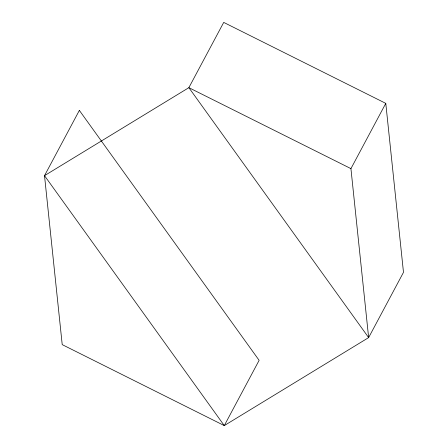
<?xml version="1.0" encoding="UTF-8"?>
<svg xmlns="http://www.w3.org/2000/svg" width="448" height="448" viewBox="0 0 448 448"><rect width="100%" height="100%" fill="white"/><g stroke="black" fill="none" stroke-linecap="round" stroke-linejoin="round"><path stroke-width="0.67" d="M350.935 168.633L188.871 87.662L368.642 337.602L350.935 168.633L385.784 103.37L223.72 22.4L188.871 87.662L44.514 175.661L62.216 344.63L224.28 425.6L368.642 337.602L403.486 272.339L385.784 103.37M79.358 110.398L44.514 175.661L224.28 425.6L259.129 360.338L79.358 110.398"/></g></svg>
